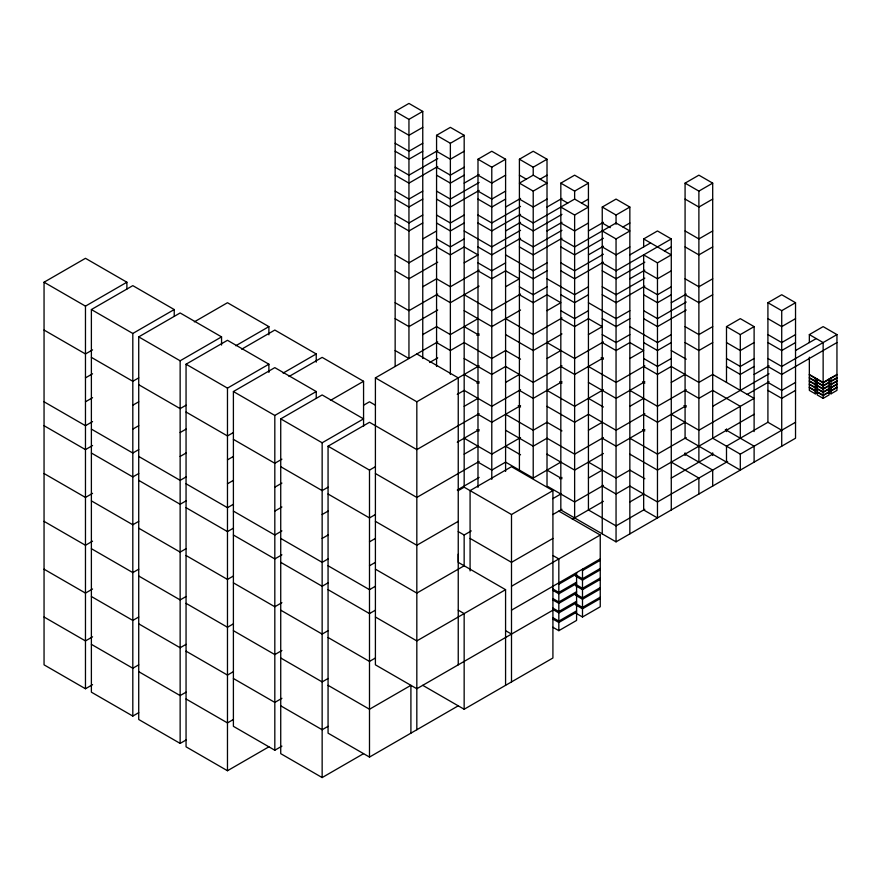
<?xml version="1.0" encoding="UTF-8"?>
<svg xmlns="http://www.w3.org/2000/svg" width="881" height="881" viewBox="0 0 881 881"><rect width="100%" height="100%" fill="white"/><g stroke="black" fill="none" stroke-linecap="round" stroke-linejoin="round"><path stroke-width="1.32" d="M458.241 554.149L458.241 562.353L505.573 589.675L505.573 685.33M92.571 684.647L85.468 688.755L44.05 664.836L44.05 282.217L85.468 258.309L126.886 282.217L126.886 289.056M395.151 366.474L395.151 111.402L408.949 103.429L422.759 111.402L422.759 358.512M44.05 282.217L85.468 306.136L126.886 282.217M395.151 111.402L408.949 119.376L422.759 111.402M138.724 712.663L132.811 716.077L91.382 692.169L91.382 309.55L132.811 285.642L174.229 309.55L174.229 316.378M422.759 127.349L408.949 135.311L395.151 127.349M422.759 143.284L408.949 151.257L395.151 143.284M436.569 366.474L436.569 135.311L450.367 127.349L464.177 135.311L464.177 486.048M422.759 151.257L408.949 159.23L395.151 151.257M92.571 349.867L85.468 353.964L44.05 330.045M422.759 159.23L437.714 150.596M436.569 135.311L450.367 143.284L464.177 135.311M91.382 309.55L132.811 333.459L174.229 309.55M437.714 158.569L408.949 175.176L395.151 167.203M186.056 739.996L180.142 743.41L138.724 719.491L138.724 336.883L180.142 312.964L221.56 336.883L221.56 345.077M437.714 166.531L408.949 183.138L395.151 175.176M464.177 151.257L450.367 159.23L436.569 151.257M85.468 377.872L92.571 373.775M194.338 321.851L227.474 302.723L268.892 326.631L268.892 334.835M422.759 191.111L408.949 199.084L395.151 191.111M464.177 167.203L450.367 175.176L436.569 167.203M477.987 487.369L477.987 159.23L491.785 151.257L505.595 159.23L505.595 471.434M422.759 199.084L408.949 207.057L395.151 199.084M464.177 175.176L450.367 183.138L436.569 175.176M85.468 401.791L92.571 397.683M464.177 183.138L479.132 174.504M477.987 159.23L491.785 167.203L505.595 159.23M138.724 377.872L132.811 381.286L91.382 357.378M422.759 215.03L408.949 223.003L395.151 215.03M479.132 182.477L450.367 199.084L436.569 191.111M519.405 470.102L519.405 159.23L533.214 151.257L547.013 159.23L547.013 486.048L574.632 501.983L603.397 485.376M138.724 336.883L180.142 360.792L221.56 336.883M422.759 223.003L408.949 230.965L395.151 223.003M479.132 190.45L450.367 207.057L436.569 199.084M505.595 175.176L491.785 183.138L477.987 175.176M268.892 746.824L227.474 770.732L186.056 746.824L186.056 364.205L227.474 340.297L268.892 364.205L268.892 372.41M92.571 421.603L85.468 425.699L44.05 401.791M519.405 159.23L533.214 167.203L547.013 159.23M132.811 405.205L138.724 401.791M235.767 345.759L268.892 326.631M422.759 238.938L436.569 230.965M464.177 215.03L450.367 223.003L436.569 215.03M505.595 191.111L491.785 199.084L477.987 191.111M533.214 175.176L519.405 183.138L533.214 191.111L547.013 183.138L533.214 175.176L533.214 167.203M241.68 349.173L274.817 330.045L316.235 353.964L316.235 362.157M464.177 223.003L450.367 230.965L436.569 223.003M505.595 199.084L491.785 207.057L477.987 199.084M540.108 179.162L547.013 175.176M92.571 445.511L85.468 449.618L44.05 425.699M437.714 246.251L408.949 262.857L395.151 254.884M505.595 207.057L520.55 198.423M132.811 429.113L138.724 425.699M464.177 238.938L450.367 246.911L436.569 238.938M520.55 206.396L491.785 222.992L477.987 215.03M726.495 462.129L726.495 446.193L767.913 422.274L767.913 302.712L781.722 294.739L795.532 302.712L795.532 438.22L616.05 541.848L560.823 509.956L560.823 183.138L574.632 175.176L588.431 183.138L588.431 509.956L616.05 525.902L644.815 509.295M186.056 405.205L180.142 408.619L138.724 384.711M437.714 262.186L408.949 278.792L395.151 270.83M520.55 214.358L491.785 230.965L477.987 223.003M547.013 199.084L533.214 207.057L519.405 199.084M186.056 364.205L227.474 388.125L268.892 364.205M505.595 230.965L520.55 222.331M547.013 207.057L561.968 198.423M560.823 183.138L574.632 191.111L588.431 183.138M281.909 746.141L274.817 750.238L233.399 726.329L233.399 391.538L274.817 367.63L316.235 391.538L316.235 398.366M138.724 449.618L132.811 453.032L91.382 429.113M422.759 286.765L436.569 278.792L450.367 286.765L479.132 270.159M464.177 262.857L477.987 254.884L464.177 246.911L450.367 254.884L436.569 246.911M520.55 230.304L491.785 246.911L464.177 230.965M574.632 191.111L574.632 199.084L533.214 222.992L519.405 215.03M180.142 432.538L186.056 429.113M283.098 373.092L316.235 353.964M520.55 238.277L491.785 254.884L477.987 246.911M561.968 214.358L533.214 230.965L519.405 222.992M581.537 203.071L588.431 199.084M289.012 376.506L322.149 357.378L363.567 381.286L363.567 426.382M92.571 493.338L85.468 497.446L44.05 473.526M437.714 294.078L408.949 310.685L395.151 302.712M547.013 230.965L561.968 222.331M560.823 207.057L574.632 215.03L588.431 207.057L574.632 199.084M138.724 473.526L132.811 476.94L91.382 453.032M505.595 262.857L491.785 270.819L477.987 262.857M561.968 230.304L533.214 246.911L519.405 238.938M602.241 533.875L602.241 207.057L616.05 199.084L629.849 207.057L629.849 533.875M180.142 456.446L186.056 453.032M437.714 310.013L408.949 326.62L395.151 318.647M479.132 286.105L450.367 302.712L436.569 294.739M561.968 238.277L533.214 254.884L519.405 246.911M588.431 222.992L574.632 230.965L560.823 222.992M233.399 432.538L227.474 435.952L186.056 412.033M588.431 230.965L603.397 222.331M602.241 207.057L616.05 215.03L629.849 207.057M233.399 391.538L274.817 415.447L316.235 391.538M422.759 334.593L436.569 326.62L450.367 334.593L477.987 318.658M505.595 286.765L519.405 278.792L505.595 270.83L491.785 278.792L477.987 270.819M547.013 262.857L533.214 270.819L505.595 254.884M740.304 454.156L740.304 470.102L685.077 438.22L685.077 183.138L698.886 175.165L712.696 183.138L712.696 438.22L740.304 454.156L795.532 422.274M280.731 418.871L322.149 394.952L363.567 418.871L322.149 442.78L280.731 418.871L280.731 753.651L322.149 777.571L363.567 753.651M186.056 476.94L180.142 480.365L138.724 456.446M547.013 270.819L533.214 278.792L519.405 270.819M603.397 238.277L574.632 254.884L560.823 246.911M622.955 226.979L629.849 223.003M227.474 459.86L233.399 456.446M330.43 400.426L363.567 381.286M92.571 541.165L85.468 545.273L44.05 521.354M552.916 610.17L416.823 688.744L375.405 664.836L375.405 377.872L437.714 341.905M520.55 294.078L491.785 310.685L464.177 294.739M588.431 254.884L603.397 246.251M602.241 230.965L616.05 238.938L629.849 230.965L616.05 222.992L574.632 246.911L560.823 238.938M685.077 183.138L698.886 191.111L712.696 183.138M138.724 521.354L132.811 524.768L91.382 500.86M547.013 286.765L533.214 294.739L519.405 286.765M603.397 254.213L574.632 270.819L560.823 262.857M186.056 500.86L180.142 504.273L138.724 480.365M429.664 362.498L437.714 357.84M476.83 335.265L479.132 333.932M520.55 310.013L491.785 326.62L464.177 310.685M603.397 262.186L574.632 278.792L560.823 270.819M629.849 246.911L616.05 254.884L602.241 246.911M643.659 246.911L643.659 238.938L657.468 230.965L671.278 238.938L671.278 509.956M712.696 199.084L698.886 207.057L685.077 199.084M227.474 483.779L233.399 480.354M363.567 405.205L369.491 401.791L375.405 405.205M629.849 254.884L650.563 242.925M281.909 459.177L274.817 463.274L233.399 439.366M547.013 310.685L560.823 302.712L547.013 294.739L533.214 302.712L519.405 294.739M588.431 286.765L574.632 294.739L547.013 278.792M671.278 238.938L616.05 270.819L602.241 262.857M588.431 294.739L574.632 302.712L560.823 294.739M644.815 262.186L616.05 278.792L602.241 270.819M664.373 250.898L671.278 246.911M458.241 705.824L369.491 757.076L328.062 733.157L328.062 446.193L369.491 422.285L416.823 449.607L479.132 413.641M233.399 504.273L227.474 507.687L186.056 483.779M92.571 588.993L85.468 593.1L44.05 569.181M375.405 377.872L416.823 401.78L479.132 365.813M561.968 317.986L533.214 334.593L505.595 318.647M629.849 278.792L644.815 270.159M657.468 262.857L657.468 517.929L643.659 509.956L643.659 254.884L657.468 262.857L671.278 254.884L643.659 238.938M712.696 230.965L698.886 238.938L685.077 230.965M274.817 487.193L281.909 483.096M138.724 569.181L132.811 572.595L91.382 548.687M588.431 310.685L574.632 318.647L560.823 310.685M644.815 278.132L616.05 294.739L602.241 286.765M186.056 548.687L180.142 552.101L138.724 528.193M457.272 394.38L464.177 390.393L491.785 406.339L520.55 389.732M476.83 383.081L479.132 381.759M561.968 333.932L533.214 350.539L505.595 334.593M644.815 286.105L616.05 302.712L602.241 294.739M671.278 270.819L657.468 278.792L643.659 270.819M712.696 246.911L698.886 254.884L685.077 246.911M233.399 528.182L227.474 531.606L186.056 507.687M274.817 511.101L281.909 507.004M464.177 406.339L477.987 398.366M505.595 382.42L519.405 374.447M547.013 358.512L560.823 350.539M588.431 334.593L602.241 326.62L588.431 318.647L574.632 326.62L560.823 318.647M629.849 310.685L616.05 318.647L588.431 302.712M671.278 286.765L657.468 294.739L643.659 286.765M328.062 487.193L322.149 490.607L280.731 466.699M629.849 318.647L616.05 326.62L602.241 318.647M671.278 294.739L657.468 302.712L643.659 294.739M328.062 446.193L369.491 470.113L375.405 466.699M92.571 636.82L85.468 640.928L44.05 617.008M561.968 365.813L533.214 382.42L505.595 366.474L491.785 374.447L464.177 358.512M603.397 341.905L574.632 358.501L547.013 342.566M671.278 302.712L686.233 294.078M712.696 278.792L698.886 286.765L685.077 278.792M281.909 530.924L274.817 535.02L233.399 511.101M138.724 617.008L132.811 620.422L91.382 596.514M629.849 334.593L616.05 342.566L602.241 334.593M686.233 302.04L657.468 318.647L643.659 310.674M322.149 514.526L328.062 511.101M186.056 596.514L180.142 599.928L138.724 576.009M457.272 442.207L479.132 429.587M520.55 405.667L491.785 422.274L477.987 414.301M561.968 381.759L533.214 398.366L519.405 390.393M603.397 357.84L574.632 374.447L560.823 366.474M686.233 310.013L657.468 326.62L643.659 318.647M712.696 294.739L698.886 302.712L685.077 294.739M233.399 576.009L227.474 579.434L186.056 555.515M281.909 554.832L274.817 558.928L233.399 535.02M464.177 454.167L477.987 446.193M629.849 358.501L643.659 350.539L629.849 342.566L616.05 350.539L602.241 342.566M671.278 334.593L657.468 342.566L629.849 326.62M322.149 538.434L328.062 535.02M671.278 342.566L657.468 350.539L643.659 342.566M375.405 514.515L369.491 517.94L328.062 494.021M479.132 461.468L416.823 497.435L375.405 473.526M520.55 437.56L491.785 454.156L464.177 438.22M603.397 389.732L574.632 406.328L547.013 390.393M644.815 365.813L616.05 382.42L588.431 366.474M712.696 326.62L698.886 334.593L685.077 326.62M138.724 664.836L132.811 668.25L91.382 644.341M671.278 358.501L657.468 366.474L643.659 358.501M726.495 382.42L726.495 326.62L740.304 318.647L754.114 326.62L754.114 431.58M328.062 558.928L322.149 562.342L280.731 538.434M186.056 644.341L180.142 647.755L138.724 623.836M457.272 490.034L479.132 477.414M644.815 381.759L616.05 398.366L588.431 382.42M712.696 342.566L698.886 350.539L685.077 342.566M369.491 541.848L375.405 538.434M458.241 490.607L464.155 487.193L511.498 514.526L552.916 490.607L552.916 657.997L464.155 709.249L422.737 685.33M233.399 623.836L227.474 627.261L186.056 603.342M726.495 326.62L740.304 334.593L754.114 326.62M767.913 302.712L781.722 310.674L795.532 302.712M281.909 602.659L274.817 606.756L233.399 582.848M588.431 430.247L602.241 422.274M629.849 406.328L643.659 398.366M671.278 382.42L685.077 374.447M328.062 582.848L322.149 586.261L280.731 562.353M754.114 342.566L740.304 350.539L726.495 342.566M795.532 318.647L781.722 326.62L767.913 318.647M369.491 565.767L375.405 562.342M458.241 521.354L416.823 545.262L375.405 521.354M477.987 462.129L491.785 470.102L505.595 462.129L533.214 478.075L560.823 462.129M603.397 437.549L574.632 454.156L547.013 438.22L533.214 446.193L505.595 430.247M644.815 413.641L616.05 430.247L588.431 414.301L574.632 422.274L547.013 406.339M686.233 389.721L657.468 406.328L629.849 390.393M754.114 358.512L740.304 366.474L726.495 358.512M795.532 334.593L781.722 342.566L767.913 334.593M186.056 692.169L180.142 695.583L138.724 671.663M559.677 478.735L561.968 477.414M603.397 453.495L574.632 470.102L547.013 454.167M644.815 429.587L616.05 446.193L602.241 438.22M686.233 405.667L657.468 422.274L643.659 414.301M754.114 366.474L740.304 374.447L726.495 366.474M795.532 342.566L781.722 350.539L767.913 342.566M809.342 342.566L809.342 334.593L823.14 326.62L836.95 334.593L836.95 390.393L831.036 393.807L828.669 392.441M375.405 586.261L369.491 589.675L328.062 565.767M458.241 531.606L464.155 535.02L471.258 530.924M233.399 671.663L227.474 675.088L186.056 651.169M754.114 374.447L769.069 365.813M795.532 350.539L816.235 338.579M281.909 650.486L274.817 654.583L233.399 630.675M552.772 498.668L560.823 494.021M588.431 478.075L602.241 470.102M671.278 430.247L685.077 422.274M712.696 406.328L769.069 373.786M836.95 334.593L781.722 366.474L767.913 358.501M328.062 630.675L322.149 634.089L280.731 610.17M747.209 394.38L769.069 381.759M836.95 342.566L781.722 374.447L767.913 366.474M375.405 610.17L369.491 613.594L328.062 589.675M464.155 565.767L416.823 593.089L375.405 569.181M552.916 514.526L561.968 509.295M686.233 437.549L657.468 454.156L629.849 438.22M795.532 382.42L781.722 390.393L767.913 382.42M572.331 519.261L603.397 501.322M754.114 414.301L657.468 470.102L629.849 454.156M795.532 390.393L781.722 398.366L767.913 390.393M817.623 379.689L815.255 381.055L809.342 377.641M817.623 380.14L815.255 381.506L809.342 378.092M233.399 719.491L227.474 722.916L186.056 698.996M817.623 382.872L815.255 384.237L809.342 380.823M817.623 383.334L815.255 384.7L809.342 381.286M552.916 538.434L511.498 562.342L470.08 538.434M836.95 374.447L823.14 382.42L809.342 374.447M817.623 386.065L815.255 387.431L809.342 384.017M829.065 379.458L823.14 382.872L817.227 379.458M831.036 378.323L836.95 374.91M817.623 386.517L815.255 387.882L809.342 384.468M829.065 382.189L823.14 385.614L817.227 382.189M836.95 377.641L831.036 381.055L828.669 379.689M281.909 698.314L274.817 702.41L233.399 678.502M817.623 389.248L815.255 390.613L809.342 387.2M829.065 382.651L823.14 386.065L817.227 382.651M836.95 378.092L831.036 381.506L828.669 380.14M817.623 389.71L815.255 391.076L809.342 387.662M829.065 385.382L823.14 388.796L817.227 385.382M836.95 380.823L831.036 384.237L828.669 382.872M809.342 357.179L809.342 390.393L815.255 393.807L817.623 392.441M829.065 385.834L823.14 389.248L817.227 385.834M836.95 381.286L831.036 384.7L828.669 383.334M629.849 501.983L643.659 494.021M671.278 478.075L712.696 454.156M829.065 388.565L823.14 391.99L817.227 388.565M836.95 384.017L831.036 387.431L828.669 386.065M829.065 389.028L823.14 392.441L817.227 389.028M836.95 384.468L831.036 387.882L828.669 386.517M328.062 678.502L322.149 681.916L280.731 657.997M829.065 391.759L823.14 395.173L817.227 391.759M836.95 387.2L831.036 390.613L828.669 389.248M829.065 392.21L823.14 395.624L817.227 392.21M836.95 387.662L831.036 391.076L828.669 389.71M817.227 379.006L817.227 394.941L823.14 398.366L829.065 394.941L829.065 379.006M375.405 657.997L369.491 661.422L328.062 637.503M505.573 589.675L416.823 640.916L375.405 617.008M511.498 586.261L600.247 535.02L600.247 606.756L582.495 617.008L575.403 612.912M727.651 461.468L657.468 501.983L629.849 486.048L616.05 494.021L602.241 486.048M511.498 610.17L600.247 558.928M558.829 584.213L576.581 573.96M582.495 570.547L600.247 560.294M576.581 582.165L558.829 592.406L552.916 588.993M600.247 568.498L582.495 578.751L575.403 574.643M328.062 726.329L322.149 729.743L280.731 705.824M576.581 583.53L558.829 593.772L552.916 590.358M600.247 569.864L582.495 580.116L575.403 576.009M576.581 591.724L558.829 601.976L552.916 598.562M600.247 578.068L582.495 588.31L575.403 584.213M576.581 593.089L558.829 603.342L552.916 599.928M600.247 579.434L582.495 589.675L575.403 585.579M576.581 601.294L558.829 611.546L552.916 608.121M600.247 587.627L582.495 597.88L575.403 593.783M576.581 602.659L558.829 612.912L552.916 609.487M600.247 588.993L582.495 599.245L575.403 595.149M576.581 610.863L558.829 621.105L552.916 617.691M600.247 597.197L582.495 607.438L575.403 603.342M576.581 612.229L558.829 622.471L552.916 619.057M600.247 598.562L582.495 608.804L575.403 604.707M552.916 627.261L558.829 630.675L576.581 620.422L576.581 572.595M809.342 334.593L823.14 342.566L823.14 398.366M519.405 175.176L526.309 179.162M560.823 199.084L567.727 203.071M602.241 223.003L610.291 227.65M809.342 374.91L815.255 378.323M671.278 350.539L686.233 359.173M767.913 422.274L781.722 430.247M643.659 366.474L657.468 374.447L671.278 366.474L698.886 382.42L712.696 374.447L754.114 398.366L698.886 430.247L671.278 414.301M685.077 390.393L698.886 398.366L712.696 390.393L740.304 406.328L740.304 438.22M601.095 357.84L603.397 359.173M642.513 381.759L644.815 383.081M683.931 405.667L686.233 407M725.349 429.587L754.114 446.193L754.114 462.129M464.177 326.62L479.132 335.254M520.55 359.173L505.595 350.539L491.785 358.512L464.177 342.566L450.367 350.539L436.569 342.566M559.677 381.759L561.968 383.081M588.431 398.366L603.397 407M642.513 429.587L644.815 430.908M685.077 454.156L712.696 470.102L712.696 486.048M671.278 462.129L698.886 478.075L698.886 494.021M464.177 374.447L479.132 383.081M518.248 405.667L520.55 407M561.968 430.908L547.013 422.274L533.214 430.247L505.595 414.301M644.815 478.735L629.849 470.102L616.05 478.075L588.431 462.129M416.823 353.964L458.241 377.872L458.241 664.836M395.151 350.539L408.949 358.512L408.949 119.376M476.83 429.587L479.132 430.908M505.595 446.193L520.55 454.827M547.013 470.102L561.968 478.735M552.916 490.607L511.498 466.699L470.08 490.607L470.08 570.921M558.829 511.101L600.247 535.02M553.081 555.614L558.829 558.928L558.829 630.675M505.573 630.675L511.498 634.089M458.241 610.17L464.155 613.594L464.155 709.249M328.062 685.33L369.491 709.249L410.909 685.33L410.909 733.157M831.036 377.861L831.036 393.807M815.255 377.861L815.255 393.807M781.722 310.674L781.722 446.193M740.304 334.593L740.304 390.393M726.495 428.915L726.495 431.58M712.696 452.834L712.696 455.488M698.886 191.111L698.886 462.129M685.077 452.834L685.077 455.488M616.05 215.03L616.05 224.325M616.05 238.938L616.05 541.837M582.495 569.181L582.495 617.008M574.632 215.03L574.632 517.929M533.214 191.111L533.214 478.075M511.498 514.526L511.498 681.916M491.785 167.203L491.785 479.407M464.155 535.02L464.155 566.45M450.367 143.284L450.367 374.447M416.823 401.78L416.823 729.743M369.491 470.113L369.491 757.076M322.149 442.78L322.149 777.571M274.817 415.447L274.817 750.238M227.474 388.125L227.474 770.732M180.142 360.792L180.142 743.41M132.811 333.459L132.811 716.077M85.468 306.136L85.468 688.755"/></g></svg>
